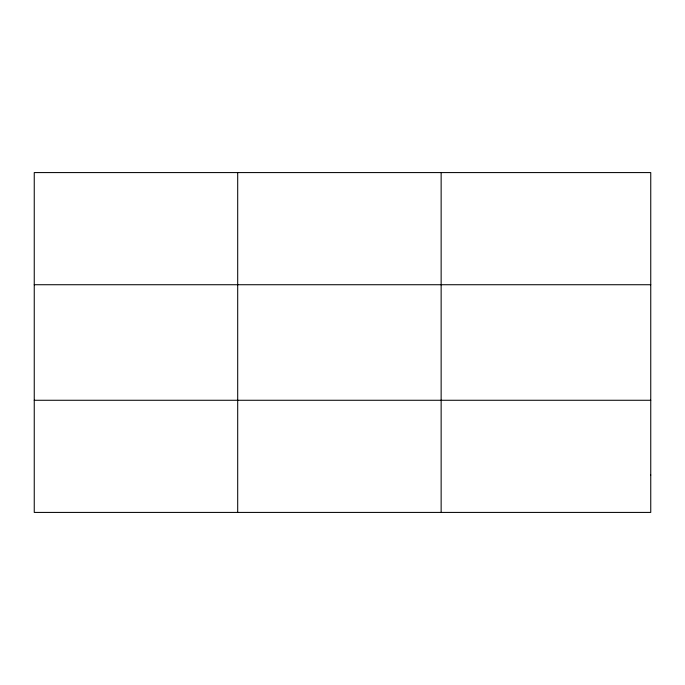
<?xml version="1.0" encoding="UTF-8"?>
<svg xmlns="http://www.w3.org/2000/svg" width="685" height="685" viewBox="0 0 685 685"><rect width="100%" height="100%" fill="white"/><g stroke="black" fill="none" stroke-linecap="round" stroke-linejoin="round"><path stroke-width="1.03" d="M34.25 284.729L650.75 284.729M34.25 400.271L650.75 400.271M441.14 172.577L441.14 512.423M237.695 172.577L237.695 512.423M650.75 475.039L650.75 512.423L34.25 512.423L34.25 172.577L650.75 172.577L650.75 475.039"/></g></svg>
